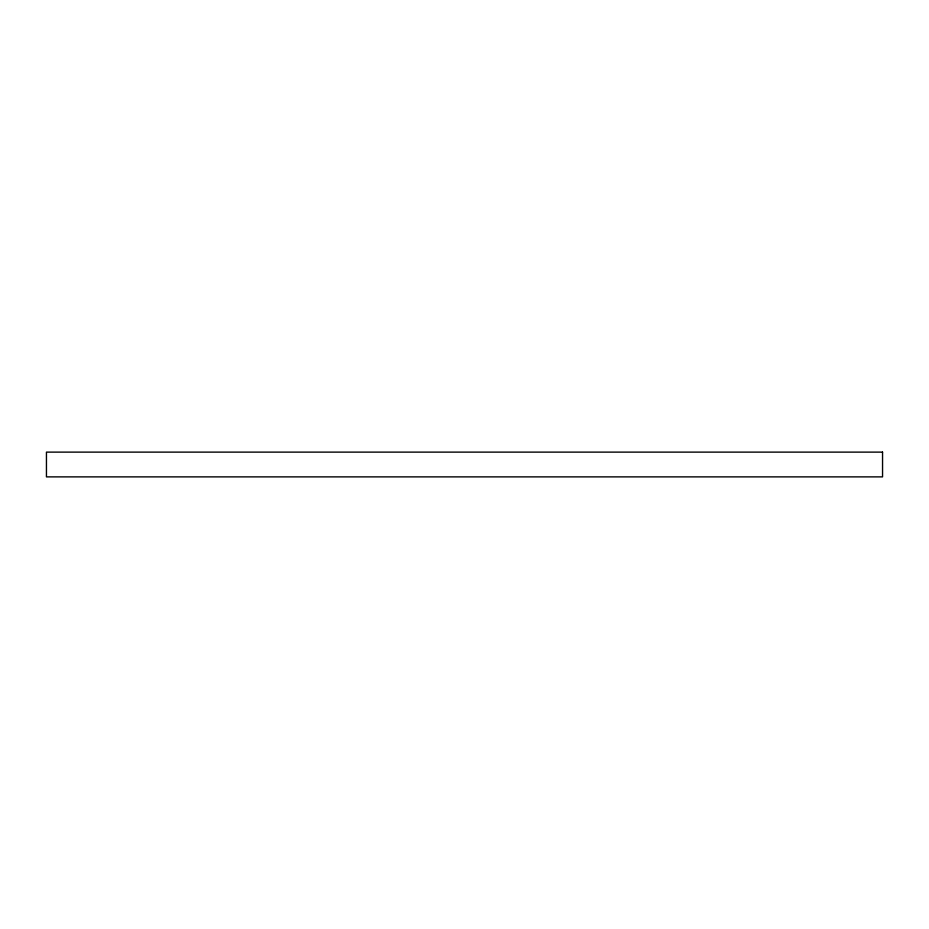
<?xml version="1.0" encoding="UTF-8"?>
<svg xmlns="http://www.w3.org/2000/svg" width="929" height="929" viewBox="0 0 929 929"><rect width="100%" height="100%" fill="white"/><g stroke="black" fill="none" stroke-linecap="round" stroke-linejoin="round"><path stroke-width="1.39" d="M882.55 452.121L46.45 452.121L46.45 476.879L882.55 476.879L882.55 452.121"/></g></svg>
